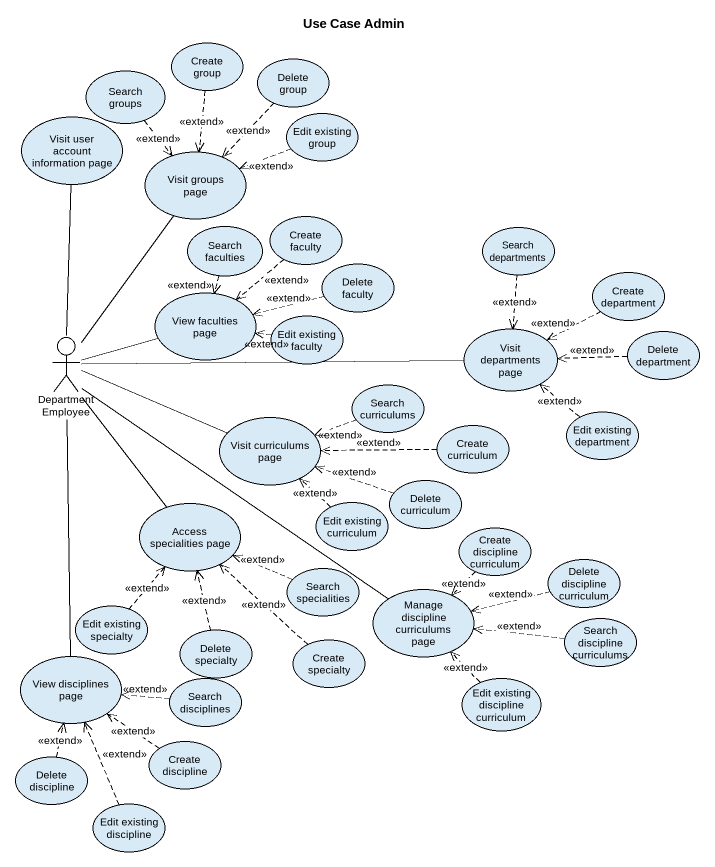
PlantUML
@startuml
title Use Case Admin
usecase "Create group" as Create_group
usecase "Delete group" as Delete_group
usecase "Search groups" as Search_groups
usecase "Visit user account information page" as Visit_user_account
usecase "Edit existing group" as Edit_existing_group
usecase "Visit groups page" as Visit_groups_page
usecase "Search faculties" as Search_faculties
usecase "Create faculty" as Create_faculty
usecase "Search departments" as Search_departments
usecase "Delete faculty" as Delete_faculty
usecase "Create department" as Create_department
usecase "View faculties page" as View_faculties_page
usecase "Edit existing faculty" as Edit_existing_faculty
actor "Department Employee" as Department_Employee
usecase "Visit departments page" as Visit_departments_page
usecase "Delete department" as Delete_department
usecase "Search curriculums" as Search_curriculums
usecase "Edit existing department" as Edit_existing_department
usecase "Visit curriculums page" as Visit_curriculums_page
usecase "Create curriculum" as Create_curriculum
usecase "Delete curriculum" as Delete_curriculum
usecase "Access specialities page" as Access_specialities_page
usecase "Edit existing curriculum" as Edit_existing_curriculum
usecase "Create discipline curriculum" as Create_discipline_curriculum
usecase "Search specialities" as Search_specialities
usecase "Delete discipline curriculum" as Delete_discipline_curriculum
usecase "Edit existing specialty" as Edit_existing_specialty
usecase "Manage discipline curriculums page" as Manage_discipline
usecase "Search discipline curriculums" as Search_discipline
usecase "View disciplines page" as View_disciplines_page
usecase "Delete specialty" as Delete_specialty
usecase "Create specialty" as Create_specialty
usecase "Search disciplines" as Search_disciplines
usecase "Edit existing discipline curriculum" as Edit_existing_discipline
usecase "Delete discipline" as Delete_discipline
usecase "Create discipline" as Create_discipline
usecase "Edit existing discipline" as Edit_existing_discipline_2
Create_group ..> Visit_groups_page : <<extend>>
Delete_group ..> Visit_groups_page : <<extend>>
Search_groups ..> Visit_groups_page : <<extend>>
Edit_existing_group .left.> Visit_groups_page : <<extend>>
Search_faculties ..> View_faculties_page : <<extend>>
Create_faculty ..> View_faculties_page : <<extend>>
Search_departments ..> Visit_departments_page : <<extend>>
Delete_faculty .left.> View_faculties_page : <<extend>>
Create_department .left.> Visit_departments_page : <<extend>>
Edit_existing_faculty .left.> View_faculties_page : <<extend>>
Department_Employee -up- Visit_user_account
Department_Employee -up- Visit_groups_page
Department_Employee -right- View_faculties_page
Department_Employee -right- Visit_departments_page
Department_Employee -right- Visit_curriculums_page
Department_Employee -- Access_specialities_page
Department_Employee -- Manage_discipline
Department_Employee -- View_disciplines_page
Delete_department .left.> Visit_departments_page : <<extend>>
Search_curriculums .left.> Visit_curriculums_page : <<extend>>
Edit_existing_department .up.> Visit_departments_page : <<extend>>
Create_curriculum .left.> Visit_curriculums_page : <<extend>>
Delete_curriculum .left.> Visit_curriculums_page : <<extend>>
Edit_existing_curriculum .up.> Visit_curriculums_page : <<extend>>
Create_discipline_curriculum ..> Manage_discipline : <<extend>>
Search_specialities .left.> Access_specialities_page : <<extend>>
Delete_discipline_curriculum .left.> Manage_discipline : <<extend>>
Edit_existing_specialty .up.> Access_specialities_page : <<extend>>
Search_discipline .left.> Manage_discipline : <<extend>>
Delete_specialty .up.> Access_specialities_page : <<extend>>
Create_specialty .up.> Access_specialities_page : <<extend>>
Search_disciplines .left.> View_disciplines_page : <<extend>>
Edit_existing_discipline .up.> Manage_discipline : <<extend>>
Delete_discipline .up.> View_disciplines_page : <<extend>>
Create_discipline .up.> View_disciplines_page : <<extend>>
Edit_existing_discipline_2 .up.> View_disciplines_page : <<extend>>
@enduml
